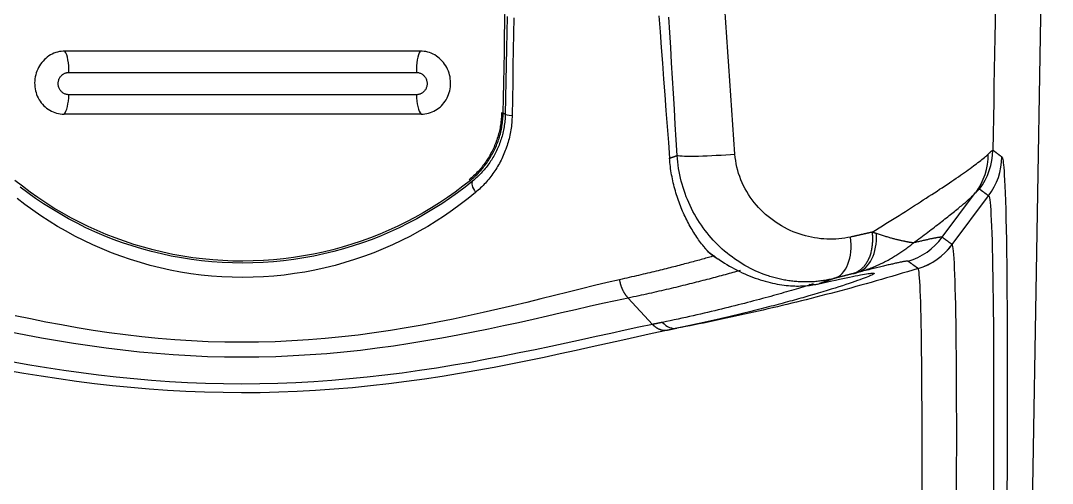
# Model space of a CAD drawing. Extents: x 0 to 395, y 0 to 289.
# Drawn here: x 109.69 to 132.83, y 71.08 to 81.46 of the extents above; entities that cross this region are included whole.
import ezdxf

# ---------------------------------------------------------------- set-up
doc = ezdxf.new("R2010")
doc.units = 0
doc.header["$LTSCALE"] = 10
doc.header["$MEASUREMENT"] = 0
doc.layers.add('1', color=7, linetype='CONTINUOUS')

msp = doc.modelspace()

# ---------------------------------------------------------------- linework, layer by layer
at = {"layer": '1'}
for p, q in [((132.023, 49.665), (132.835, 96.173)), ((118.654, 80.773), (110.685, 80.773)), ((110.772, 80.295), (118.568, 80.295)), ((118.568, 79.795), (110.771, 79.795)), ((118.675, 79.359), (110.664, 79.359)), ((130.364, 76.597), (131.114, 77.598)), ((130.588, 76.434), (131.405, 77.528)), ((123.867, 74.643), (123.32, 75.234))]:
    msp.add_line(p, q, dxfattribs=at)
for points in [[(120.515, 79.377), (120.521, 79.721), (120.528, 80.064), (120.534, 80.406), (120.541, 80.748), (120.547, 81.089), (120.554, 81.43), (120.56, 81.77)], [(125.714, 78.463), (125.692, 78.791), (125.669, 79.119), (125.646, 79.447), (125.623, 79.775), (125.6, 80.103), (125.577, 80.431), (125.554, 80.759), (125.531, 81.087), (125.509, 81.415), (125.486, 81.743)], [(131.555, 81.781), (131.549, 81.428), (131.543, 81.074), (131.537, 80.718), (131.531, 80.36), (131.525, 80.001), (131.519, 79.641), (131.513, 79.279), (131.507, 78.916), (131.501, 78.552)], [(120.603, 81.545), (120.596, 81.189), (120.589, 80.828), (120.582, 80.465), (120.575, 80.098), (120.568, 79.728), (120.561, 79.355)], [(120.754, 81.519), (120.748, 81.162), (120.742, 80.802), (120.735, 80.439), (120.729, 80.072), (120.722, 79.702), (120.715, 79.329)], [(124.007, 81.56), (124.034, 81.207), (124.06, 80.854), (124.087, 80.5), (124.113, 80.146), (124.14, 79.792), (124.167, 79.437), (124.193, 79.082), (124.22, 78.726), (124.247, 78.37)], [(124.416, 78.432), (124.396, 78.78), (124.375, 79.127), (124.355, 79.473), (124.334, 79.818), (124.314, 80.163), (124.293, 80.507), (124.273, 80.85), (124.252, 81.192), (124.232, 81.533)], [(110.685, 80.773), (110.642, 80.771), (110.6, 80.767), (110.559, 80.76), (110.518, 80.751), (110.477, 80.738), (110.437, 80.723), (110.398, 80.706), (110.36, 80.685), (110.323, 80.663), (110.288, 80.638), (110.254, 80.61), (110.222, 80.581), (110.192, 80.549), (110.164, 80.516), (110.138, 80.48), (110.113, 80.443), (110.091, 80.404), (110.072, 80.365), (110.055, 80.324), (110.04, 80.282), (110.028, 80.239), (110.018, 80.195), (110.011, 80.15), (110.006, 80.106), (110.004, 80.062), (110.005, 80.017), (110.009, 79.973), (110.015, 79.928), (110.023, 79.885), (110.035, 79.843), (110.048, 79.801), (110.064, 79.76), (110.083, 79.721), (110.104, 79.683), (110.127, 79.647), (110.152, 79.612), (110.179, 79.579), (110.209, 79.548), (110.24, 79.519), (110.272, 79.492), (110.306, 79.467), (110.342, 79.445), (110.379, 79.425), (110.418, 79.408), (110.457, 79.393), (110.497, 79.381), (110.538, 79.371), (110.579, 79.364), (110.622, 79.36), (110.664, 79.359)], [(118.675, 79.359), (118.718, 79.36), (118.76, 79.364), (118.801, 79.371), (118.842, 79.38), (118.882, 79.393), (118.921, 79.407), (118.96, 79.425), (118.997, 79.445), (119.032, 79.467), (119.067, 79.491), (119.1, 79.518), (119.131, 79.548), (119.16, 79.579), (119.187, 79.611), (119.212, 79.646), (119.235, 79.682), (119.256, 79.721), (119.275, 79.76), (119.291, 79.801), (119.305, 79.842), (119.316, 79.885), (119.325, 79.928), (119.331, 79.972), (119.334, 80.017), (119.335, 80.061), (119.333, 80.105), (119.329, 80.15), (119.322, 80.195), (119.312, 80.238), (119.3, 80.281), (119.285, 80.323), (119.268, 80.364), (119.248, 80.404), (119.226, 80.443), (119.202, 80.48), (119.176, 80.515), (119.148, 80.549), (119.117, 80.58), (119.085, 80.61), (119.052, 80.637), (119.017, 80.662), (118.98, 80.685), (118.942, 80.705), (118.903, 80.723), (118.863, 80.738), (118.823, 80.75), (118.781, 80.76), (118.74, 80.767), (118.697, 80.771), (118.654, 80.773)], [(110.771, 79.795), (110.754, 79.795), (110.738, 79.797), (110.722, 79.8), (110.706, 79.804), (110.691, 79.809), (110.676, 79.815), (110.661, 79.823), (110.647, 79.831), (110.633, 79.84), (110.62, 79.85), (110.608, 79.861), (110.596, 79.873), (110.586, 79.886), (110.576, 79.899), (110.567, 79.913), (110.559, 79.928), (110.552, 79.943), (110.546, 79.959), (110.541, 79.975), (110.537, 79.991), (110.534, 80.007), (110.532, 80.024), (110.531, 80.041), (110.532, 80.058), (110.533, 80.075), (110.536, 80.092), (110.539, 80.108), (110.544, 80.124), (110.549, 80.14), (110.556, 80.154), (110.563, 80.169), (110.571, 80.182), (110.579, 80.194), (110.588, 80.206), (110.597, 80.217), (110.607, 80.226), (110.616, 80.235), (110.626, 80.244), (110.636, 80.251), (110.647, 80.258), (110.657, 80.265), (110.668, 80.27), (110.679, 80.276), (110.691, 80.28), (110.703, 80.284), (110.716, 80.288), (110.729, 80.291), (110.743, 80.293), (110.757, 80.294), (110.772, 80.295)], [(118.568, 80.295), (118.585, 80.294), (118.601, 80.292), (118.617, 80.289), (118.633, 80.285), (118.648, 80.28), (118.663, 80.274), (118.678, 80.267), (118.692, 80.259), (118.705, 80.25), (118.718, 80.239), (118.731, 80.228), (118.742, 80.217), (118.753, 80.204), (118.763, 80.191), (118.772, 80.177), (118.78, 80.162), (118.787, 80.147), (118.793, 80.131), (118.798, 80.115), (118.802, 80.099), (118.805, 80.082), (118.807, 80.065), (118.808, 80.048), (118.808, 80.031), (118.806, 80.014), (118.804, 79.998), (118.8, 79.981), (118.796, 79.965), (118.79, 79.949), (118.784, 79.935), (118.777, 79.921), (118.769, 79.907), (118.76, 79.895), (118.752, 79.883), (118.742, 79.873), (118.733, 79.863), (118.723, 79.854), (118.714, 79.846), (118.704, 79.838), (118.693, 79.831), (118.683, 79.825), (118.672, 79.819), (118.661, 79.814), (118.649, 79.809), (118.637, 79.805), (118.624, 79.802), (118.611, 79.799), (118.597, 79.797), (118.583, 79.795), (118.568, 79.795)], [(120.48, 79.394), (120.479, 79.36), (120.477, 79.325), (120.475, 79.29), (120.473, 79.256), (120.469, 79.221), (120.465, 79.187), (120.461, 79.152), (120.456, 79.118), (120.45, 79.084), (120.444, 79.05), (120.437, 79.016), (120.43, 78.982), (120.421, 78.948), (120.413, 78.915), (120.404, 78.881), (120.394, 78.848), (120.383, 78.815), (120.373, 78.782), (120.361, 78.749), (120.349, 78.717), (120.336, 78.684), (120.323, 78.652), (120.309, 78.621), (120.295, 78.589), (120.28, 78.558), (120.265, 78.527), (120.249, 78.496), (120.233, 78.465), (120.216, 78.435), (120.198, 78.405), (120.18, 78.375), (120.162, 78.346), (120.143, 78.317), (120.123, 78.289), (120.103, 78.26), (120.082, 78.232), (120.062, 78.205), (120.04, 78.177), (120.018, 78.151), (119.996, 78.124), (119.973, 78.098), (119.95, 78.072), (119.926, 78.047), (119.902, 78.022), (119.877, 77.998), (119.852, 77.974), (119.827, 77.95), (119.801, 77.927), (119.775, 77.905), (119.748, 77.882)], [(119.778, 77.872), (119.804, 77.894), (119.829, 77.915), (119.854, 77.938), (119.879, 77.96), (119.904, 77.983), (119.928, 78.007), (119.951, 78.031), (119.974, 78.055), (119.997, 78.08), (120.019, 78.105), (120.041, 78.13), (120.063, 78.156), (120.084, 78.182), (120.105, 78.209), (120.125, 78.236), (120.145, 78.263), (120.165, 78.291), (120.184, 78.319), (120.203, 78.348), (120.221, 78.377), (120.239, 78.407), (120.256, 78.437), (120.273, 78.467), (120.289, 78.497), (120.305, 78.528), (120.32, 78.559), (120.335, 78.59), (120.349, 78.621), (120.362, 78.653), (120.375, 78.685), (120.388, 78.717), (120.4, 78.75), (120.411, 78.783), (120.422, 78.816), (120.432, 78.849), (120.442, 78.883), (120.451, 78.917), (120.46, 78.951), (120.468, 78.986), (120.475, 79.02), (120.482, 79.056), (120.488, 79.091), (120.494, 79.126), (120.499, 79.162), (120.503, 79.198), (120.507, 79.233), (120.51, 79.269), (120.512, 79.305), (120.514, 79.341), (120.515, 79.377)], [(120.561, 79.355), (120.56, 79.319), (120.558, 79.284), (120.556, 79.248), (120.553, 79.212), (120.549, 79.177), (120.545, 79.142), (120.54, 79.106), (120.535, 79.071), (120.529, 79.036), (120.522, 79.001), (120.515, 78.967), (120.507, 78.932), (120.498, 78.898), (120.489, 78.864), (120.479, 78.831), (120.469, 78.797), (120.458, 78.764), (120.447, 78.731), (120.435, 78.698), (120.422, 78.666), (120.409, 78.634), (120.396, 78.602), (120.382, 78.57), (120.367, 78.539), (120.352, 78.508), (120.336, 78.478), (120.32, 78.447), (120.303, 78.418), (120.286, 78.388), (120.269, 78.359), (120.251, 78.33), (120.232, 78.301), (120.213, 78.273), (120.194, 78.245), (120.174, 78.218), (120.154, 78.191), (120.133, 78.164), (120.112, 78.138), (120.09, 78.112), (120.068, 78.087), (120.046, 78.062), (120.023, 78.037), (120, 78.013), (119.976, 77.989), (119.953, 77.966), (119.928, 77.943), (119.904, 77.92), (119.879, 77.898), (119.853, 77.876), (119.828, 77.855)], [(120.715, 79.329), (120.714, 79.288), (120.712, 79.247), (120.71, 79.207), (120.707, 79.166), (120.703, 79.125), (120.698, 79.085), (120.693, 79.045), (120.687, 79.005), (120.68, 78.965), (120.673, 78.925), (120.665, 78.885), (120.656, 78.846), (120.646, 78.807), (120.636, 78.768), (120.626, 78.729), (120.614, 78.691), (120.602, 78.653), (120.59, 78.615), (120.577, 78.577), (120.563, 78.54), (120.548, 78.503), (120.533, 78.467), (120.517, 78.43), (120.501, 78.395), (120.484, 78.359), (120.466, 78.324), (120.448, 78.289), (120.43, 78.255), (120.41, 78.221), (120.391, 78.187), (120.37, 78.154), (120.35, 78.121), (120.328, 78.088), (120.307, 78.056), (120.284, 78.024), (120.262, 77.993), (120.239, 77.962), (120.215, 77.932), (120.191, 77.901), (120.166, 77.872), (120.141, 77.843), (120.115, 77.814), (120.089, 77.786), (120.063, 77.758), (120.036, 77.731), (120.008, 77.705), (119.981, 77.679), (119.952, 77.653), (119.924, 77.628), (119.895, 77.603)], [(120.561, 79.355), (120.56, 79.356), (120.559, 79.356), (120.558, 79.356), (120.557, 79.357), (120.556, 79.357), (120.556, 79.358), (120.555, 79.358), (120.554, 79.359), (120.553, 79.359), (120.552, 79.359), (120.551, 79.36), (120.55, 79.36), (120.549, 79.361), (120.548, 79.361), (120.547, 79.362), (120.547, 79.362), (120.546, 79.362), (120.545, 79.363), (120.544, 79.363), (120.543, 79.364), (120.542, 79.364), (120.541, 79.365), (120.54, 79.365), (120.539, 79.366), (120.538, 79.366), (120.537, 79.366), (120.536, 79.367), (120.536, 79.367), (120.535, 79.368), (120.534, 79.368), (120.533, 79.369), (120.532, 79.369), (120.531, 79.37), (120.53, 79.37), (120.529, 79.37), (120.528, 79.371), (120.527, 79.371), (120.526, 79.372), (120.525, 79.372), (120.524, 79.373), (120.523, 79.373), (120.522, 79.374), (120.521, 79.374), (120.52, 79.375), (120.519, 79.375), (120.518, 79.376), (120.517, 79.376), (120.517, 79.376), (120.516, 79.377), (120.515, 79.377)], [(128.307, 76.602), (128.243, 76.589), (128.178, 76.578), (128.112, 76.569), (128.045, 76.562), (127.978, 76.557), (127.911, 76.555), (127.843, 76.554), (127.775, 76.556), (127.706, 76.56), (127.638, 76.566), (127.569, 76.575), (127.5, 76.585), (127.431, 76.598), (127.362, 76.613), (127.294, 76.631), (127.225, 76.651), (127.157, 76.673), (127.09, 76.697), (127.023, 76.723), (126.956, 76.752), (126.891, 76.783), (126.826, 76.816), (126.762, 76.852), (126.699, 76.889), (126.637, 76.929), (126.577, 76.971), (126.517, 77.015), (126.459, 77.061), (126.403, 77.109), (126.348, 77.159), (126.295, 77.211), (126.244, 77.264), (126.194, 77.32), (126.147, 77.377), (126.101, 77.436), (126.058, 77.496), (126.017, 77.558), (125.978, 77.621), (125.941, 77.686), (125.907, 77.752), (125.876, 77.819), (125.847, 77.888), (125.821, 77.957), (125.797, 78.027), (125.776, 78.098), (125.758, 78.17), (125.743, 78.243), (125.731, 78.316), (125.721, 78.389), (125.714, 78.463)], [(128.791, 76.712), (128.869, 76.76), (128.947, 76.808), (129.024, 76.856), (129.1, 76.903), (129.175, 76.95), (129.249, 76.996), (129.323, 77.042), (129.395, 77.087), (129.467, 77.133), (129.537, 77.177), (129.607, 77.221), (129.676, 77.265), (129.743, 77.308), (129.81, 77.351), (129.876, 77.393), (129.94, 77.435), (130.004, 77.476), (130.066, 77.516), (130.128, 77.556), (130.188, 77.596), (130.247, 77.635), (130.305, 77.673), (130.362, 77.71), (130.418, 77.747), (130.472, 77.784), (130.525, 77.82), (130.577, 77.855), (130.628, 77.889), (130.678, 77.923), (130.726, 77.956), (130.773, 77.988), (130.818, 78.02), (130.862, 78.051), (130.905, 78.082), (130.947, 78.111), (130.987, 78.14), (131.026, 78.168), (131.063, 78.196), (131.099, 78.222), (131.133, 78.248), (131.166, 78.273), (131.198, 78.298), (131.228, 78.321), (131.256, 78.344), (131.283, 78.366), (131.309, 78.387), (131.333, 78.408), (131.355, 78.427), (131.376, 78.446), (131.396, 78.464)], [(131.396, 78.464), (131.399, 78.467), (131.403, 78.471), (131.407, 78.474), (131.41, 78.478), (131.414, 78.481), (131.417, 78.484), (131.42, 78.487), (131.424, 78.49), (131.427, 78.493), (131.43, 78.496), (131.433, 78.499), (131.436, 78.502), (131.439, 78.505), (131.442, 78.507), (131.445, 78.51), (131.447, 78.512), (131.45, 78.515), (131.453, 78.517), (131.455, 78.519), (131.458, 78.521), (131.46, 78.523), (131.463, 78.525), (131.465, 78.527), (131.467, 78.529), (131.469, 78.531), (131.471, 78.533), (131.473, 78.534), (131.475, 78.536), (131.477, 78.538), (131.479, 78.539), (131.481, 78.54), (131.482, 78.542), (131.484, 78.543), (131.485, 78.544), (131.487, 78.545), (131.488, 78.546), (131.49, 78.547), (131.491, 78.548), (131.492, 78.549), (131.493, 78.549), (131.494, 78.55), (131.495, 78.55), (131.496, 78.551), (131.497, 78.551), (131.498, 78.552), (131.499, 78.552), (131.499, 78.552), (131.5, 78.552), (131.5, 78.552), (131.501, 78.552)], [(131.501, 78.552), (131.505, 78.549), (131.51, 78.545), (131.514, 78.542), (131.518, 78.539), (131.522, 78.536), (131.527, 78.533), (131.531, 78.529), (131.535, 78.526), (131.539, 78.523), (131.543, 78.52), (131.548, 78.517), (131.552, 78.514), (131.556, 78.51), (131.56, 78.507), (131.564, 78.504), (131.568, 78.501), (131.573, 78.498), (131.577, 78.495), (131.581, 78.492), (131.585, 78.489), (131.589, 78.485), (131.593, 78.482), (131.597, 78.479), (131.601, 78.476), (131.605, 78.473), (131.609, 78.47), (131.613, 78.467), (131.617, 78.464), (131.621, 78.461), (131.625, 78.458), (131.629, 78.455), (131.633, 78.452), (131.637, 78.449), (131.641, 78.446), (131.645, 78.443), (131.649, 78.44), (131.653, 78.437), (131.657, 78.434), (131.661, 78.431), (131.665, 78.428), (131.669, 78.425), (131.672, 78.423), (131.676, 78.42), (131.68, 78.417), (131.684, 78.414), (131.688, 78.411), (131.692, 78.408), (131.695, 78.405), (131.699, 78.402), (131.703, 78.4)], [(124.247, 78.37), (124.25, 78.372), (124.253, 78.373), (124.257, 78.374), (124.26, 78.375), (124.264, 78.377), (124.267, 78.378), (124.27, 78.379), (124.274, 78.38), (124.277, 78.382), (124.281, 78.383), (124.284, 78.384), (124.287, 78.385), (124.291, 78.386), (124.294, 78.388), (124.298, 78.389), (124.301, 78.39), (124.304, 78.391), (124.308, 78.393), (124.311, 78.394), (124.315, 78.395), (124.318, 78.396), (124.321, 78.398), (124.325, 78.399), (124.328, 78.4), (124.332, 78.401), (124.335, 78.402), (124.338, 78.404), (124.342, 78.405), (124.345, 78.406), (124.349, 78.407), (124.352, 78.409), (124.355, 78.41), (124.359, 78.411), (124.362, 78.412), (124.366, 78.414), (124.369, 78.415), (124.372, 78.416), (124.376, 78.417), (124.379, 78.419), (124.382, 78.42), (124.386, 78.421), (124.389, 78.422), (124.393, 78.423), (124.396, 78.425), (124.399, 78.426), (124.403, 78.427), (124.406, 78.428), (124.41, 78.43), (124.413, 78.431), (124.416, 78.432)], [(125.013, 76.389), (124.99, 76.418), (124.967, 76.448), (124.945, 76.478), (124.922, 76.509), (124.9, 76.54), (124.878, 76.571), (124.856, 76.603), (124.835, 76.636), (124.814, 76.668), (124.792, 76.702), (124.771, 76.736), (124.751, 76.77), (124.73, 76.805), (124.71, 76.84), (124.69, 76.876), (124.67, 76.912), (124.651, 76.949), (124.632, 76.986), (124.613, 77.024), (124.594, 77.063), (124.576, 77.102), (124.558, 77.141), (124.541, 77.181), (124.524, 77.221), (124.507, 77.261), (124.491, 77.302), (124.475, 77.343), (124.46, 77.384), (124.445, 77.426), (124.43, 77.468), (124.416, 77.51), (124.403, 77.553), (124.39, 77.595), (124.377, 77.639), (124.365, 77.682), (124.353, 77.726), (124.342, 77.771), (124.331, 77.815), (124.321, 77.86), (124.312, 77.906), (124.302, 77.952), (124.294, 77.998), (124.286, 78.044), (124.279, 78.09), (124.272, 78.137), (124.265, 78.183), (124.26, 78.23), (124.255, 78.277), (124.25, 78.323), (124.247, 78.37)], [(126.437, 75.741), (126.373, 75.763), (126.309, 75.787), (126.246, 75.813), (126.184, 75.84), (126.122, 75.869), (126.06, 75.9), (125.999, 75.932), (125.939, 75.965), (125.879, 76.001), (125.82, 76.037), (125.762, 76.075), (125.705, 76.115), (125.648, 76.156), (125.592, 76.198), (125.537, 76.242), (125.483, 76.288), (125.43, 76.334), (125.378, 76.382), (125.327, 76.431), (125.277, 76.482), (125.228, 76.534), (125.18, 76.587), (125.134, 76.641), (125.088, 76.697), (125.044, 76.753), (125.001, 76.811), (124.96, 76.87), (124.92, 76.929), (124.881, 76.99), (124.843, 77.052), (124.807, 77.115), (124.773, 77.178), (124.739, 77.243), (124.708, 77.308), (124.677, 77.374), (124.649, 77.441), (124.622, 77.508), (124.596, 77.577), (124.572, 77.645), (124.55, 77.715), (124.529, 77.785), (124.51, 77.855), (124.492, 77.926), (124.476, 77.998), (124.462, 78.069), (124.45, 78.141), (124.439, 78.214), (124.43, 78.286), (124.422, 78.359), (124.416, 78.432)], [(131.703, 78.4), (131.708, 78.393), (131.713, 78.381), (131.718, 78.364), (131.723, 78.34), (131.729, 78.31), (131.734, 78.27), (131.739, 78.22), (131.745, 78.159), (131.751, 78.083), (131.757, 77.991), (131.764, 77.879), (131.77, 77.746), (131.776, 77.592), (131.782, 77.416), (131.788, 77.221), (131.793, 77.009), (131.798, 76.78), (131.803, 76.533), (131.807, 76.268), (131.811, 75.984), (131.814, 75.682), (131.817, 75.363), (131.819, 75.028), (131.821, 74.678), (131.822, 74.313), (131.823, 73.934), (131.824, 73.541), (131.824, 73.134), (131.823, 72.713), (131.822, 72.279), (131.821, 71.833), (131.819, 71.375), (131.816, 70.906)], [(119.778, 77.872), (119.61, 77.74), (119.44, 77.612), (119.266, 77.489), (119.088, 77.371), (118.907, 77.257), (118.723, 77.147), (118.535, 77.042), (118.343, 76.941), (118.148, 76.845), (117.948, 76.754), (117.745, 76.667), (117.538, 76.586), (117.329, 76.51), (117.118, 76.44), (116.906, 76.376), (116.691, 76.318), (116.474, 76.265), (116.256, 76.219), (116.036, 76.178), (115.814, 76.143), (115.59, 76.114), (115.363, 76.092), (115.135, 76.075), (114.906, 76.066), (114.678, 76.062), (114.45, 76.065), (114.224, 76.074), (113.998, 76.09), (113.773, 76.112), (113.549, 76.14), (113.326, 76.174), (113.104, 76.215), (112.882, 76.261), (112.662, 76.314), (112.445, 76.373), (112.23, 76.437), (112.019, 76.507), (111.811, 76.582), (111.606, 76.663), (111.404, 76.748), (111.205, 76.839), (111.008, 76.935), (110.815, 77.036), (110.624, 77.143), (110.437, 77.253), (110.255, 77.369), (110.076, 77.488), (109.901, 77.612), (109.73, 77.74), (109.562, 77.872)], [(119.828, 77.855), (119.661, 77.722), (119.489, 77.593), (119.314, 77.469), (119.135, 77.348), (118.953, 77.232), (118.766, 77.12), (118.576, 77.013), (118.382, 76.911), (118.184, 76.813), (117.983, 76.721), (117.779, 76.633), (117.572, 76.551), (117.361, 76.475), (117.148, 76.403), (116.932, 76.338), (116.713, 76.278), (116.492, 76.224), (116.269, 76.176), (116.044, 76.135), (115.818, 76.099), (115.59, 76.07), (115.361, 76.048), (115.131, 76.031), (114.9, 76.022), (114.67, 76.018), (114.439, 76.022), (114.209, 76.031), (113.979, 76.048), (113.75, 76.07), (113.522, 76.099), (113.295, 76.135), (113.07, 76.176), (112.847, 76.224), (112.626, 76.278), (112.408, 76.338), (112.192, 76.403), (111.978, 76.475), (111.768, 76.551), (111.56, 76.633), (111.356, 76.721), (111.155, 76.813), (110.958, 76.911), (110.764, 77.013), (110.574, 77.12), (110.387, 77.232), (110.204, 77.348), (110.025, 77.469), (109.85, 77.593), (109.679, 77.722)], [(119.895, 77.603), (119.726, 77.466), (119.553, 77.332), (119.376, 77.203), (119.195, 77.078), (119.01, 76.958), (118.822, 76.842), (118.629, 76.731), (118.433, 76.625), (118.233, 76.524), (118.03, 76.428), (117.823, 76.337), (117.613, 76.252), (117.4, 76.172), (117.183, 76.098), (116.964, 76.03), (116.743, 75.967), (116.519, 75.911), (116.293, 75.862), (116.064, 75.818), (115.835, 75.782), (115.603, 75.751), (115.371, 75.728), (115.138, 75.711), (114.904, 75.701), (114.67, 75.697), (114.436, 75.701), (114.202, 75.711), (113.968, 75.728), (113.736, 75.751), (113.505, 75.781), (113.275, 75.818), (113.047, 75.862), (112.821, 75.911), (112.597, 75.968), (112.375, 76.03), (112.156, 76.098), (111.94, 76.172), (111.727, 76.252), (111.517, 76.337), (111.31, 76.428), (111.106, 76.524), (110.906, 76.625), (110.71, 76.731), (110.518, 76.842), (110.329, 76.958), (110.144, 77.078), (109.963, 77.203), (109.786, 77.332), (109.614, 77.466)], [(129.717, 76.472), (129.758, 76.503), (129.8, 76.534), (129.841, 76.564), (129.881, 76.594), (129.921, 76.624), (129.961, 76.654), (130, 76.683), (130.038, 76.712), (130.076, 76.74), (130.113, 76.769), (130.15, 76.797), (130.187, 76.824), (130.223, 76.852), (130.258, 76.879), (130.293, 76.906), (130.327, 76.932), (130.36, 76.958), (130.394, 76.984), (130.426, 77.009), (130.458, 77.034), (130.489, 77.059), (130.52, 77.083), (130.55, 77.107), (130.58, 77.13), (130.609, 77.153), (130.637, 77.176), (130.664, 77.198), (130.691, 77.22), (130.718, 77.242), (130.744, 77.263), (130.769, 77.284), (130.793, 77.304), (130.817, 77.324), (130.84, 77.344), (130.862, 77.363), (130.884, 77.381), (130.905, 77.4), (130.925, 77.418), (130.945, 77.435), (130.964, 77.452), (130.982, 77.469), (131, 77.485), (131.017, 77.5), (131.033, 77.516), (131.048, 77.531), (131.063, 77.545), (131.077, 77.559), (131.09, 77.572), (131.103, 77.585), (131.114, 77.598)], [(131.114, 77.598), (131.118, 77.601), (131.121, 77.605), (131.124, 77.608), (131.127, 77.611), (131.129, 77.614), (131.132, 77.617), (131.135, 77.62), (131.138, 77.623), (131.14, 77.626), (131.143, 77.629), (131.146, 77.632), (131.148, 77.634), (131.15, 77.637), (131.153, 77.639), (131.155, 77.642), (131.157, 77.644), (131.16, 77.646), (131.162, 77.649), (131.164, 77.651), (131.166, 77.653), (131.168, 77.655), (131.17, 77.657), (131.172, 77.658), (131.174, 77.66), (131.175, 77.662), (131.177, 77.663), (131.179, 77.665), (131.18, 77.666), (131.182, 77.668), (131.183, 77.669), (131.185, 77.67), (131.186, 77.671), (131.188, 77.672), (131.189, 77.673), (131.19, 77.674), (131.191, 77.675), (131.192, 77.676), (131.193, 77.677), (131.194, 77.677), (131.195, 77.678), (131.196, 77.678), (131.197, 77.679), (131.198, 77.679), (131.199, 77.679), (131.199, 77.679), (131.2, 77.679), (131.2, 77.679), (131.201, 77.679), (131.201, 77.679), (131.202, 77.679)], [(131.202, 77.679), (131.206, 77.676), (131.21, 77.673), (131.215, 77.669), (131.219, 77.666), (131.223, 77.663), (131.227, 77.66), (131.232, 77.657), (131.236, 77.654), (131.24, 77.65), (131.244, 77.647), (131.249, 77.644), (131.253, 77.641), (131.257, 77.638), (131.261, 77.635), (131.265, 77.632), (131.27, 77.629), (131.274, 77.626), (131.278, 77.623), (131.282, 77.619), (131.286, 77.616), (131.29, 77.613), (131.294, 77.61), (131.298, 77.607), (131.303, 77.604), (131.307, 77.601), (131.311, 77.598), (131.315, 77.595), (131.319, 77.592), (131.323, 77.589), (131.327, 77.586), (131.331, 77.583), (131.335, 77.58), (131.339, 77.577), (131.343, 77.574), (131.347, 77.571), (131.351, 77.569), (131.355, 77.566), (131.359, 77.563), (131.363, 77.56), (131.366, 77.557), (131.37, 77.554), (131.374, 77.551), (131.378, 77.548), (131.382, 77.545), (131.386, 77.543), (131.39, 77.54), (131.394, 77.537), (131.397, 77.534), (131.401, 77.531), (131.405, 77.528)], [(131.405, 77.528), (131.414, 77.514), (131.422, 77.484), (131.43, 77.438), (131.437, 77.377), (131.444, 77.3), (131.451, 77.208), (131.458, 77.101), (131.464, 76.978), (131.47, 76.841), (131.476, 76.688), (131.481, 76.521), (131.486, 76.339), (131.491, 76.142), (131.495, 75.931), (131.499, 75.707), (131.502, 75.468), (131.506, 75.216), (131.508, 74.95), (131.511, 74.671), (131.513, 74.379), (131.515, 74.075), (131.516, 73.758), (131.517, 73.429), (131.517, 73.089), (131.517, 72.737), (131.517, 72.375), (131.517, 72.001), (131.516, 71.617), (131.514, 71.224), (131.513, 70.82)], [(128.791, 76.712), (128.782, 76.71), (128.773, 76.708), (128.764, 76.706), (128.755, 76.704), (128.745, 76.701), (128.736, 76.699), (128.727, 76.697), (128.718, 76.695), (128.709, 76.693), (128.7, 76.691), (128.69, 76.689), (128.681, 76.687), (128.672, 76.685), (128.663, 76.682), (128.653, 76.68), (128.644, 76.678), (128.634, 76.676), (128.625, 76.674), (128.615, 76.672), (128.606, 76.67), (128.596, 76.667), (128.587, 76.665), (128.577, 76.663), (128.568, 76.661), (128.558, 76.659), (128.548, 76.657), (128.539, 76.654), (128.529, 76.652), (128.519, 76.65), (128.509, 76.648), (128.499, 76.645), (128.49, 76.643), (128.48, 76.641), (128.47, 76.639), (128.46, 76.637), (128.45, 76.634), (128.44, 76.632), (128.43, 76.63), (128.42, 76.628), (128.41, 76.625), (128.4, 76.623), (128.389, 76.621), (128.379, 76.618), (128.369, 76.616), (128.359, 76.614), (128.349, 76.612), (128.338, 76.609), (128.328, 76.607), (128.318, 76.605), (128.307, 76.602)], [(128.791, 76.712), (128.793, 76.687), (128.795, 76.663), (128.797, 76.638), (128.798, 76.613), (128.799, 76.588), (128.799, 76.563), (128.799, 76.538), (128.799, 76.513), (128.798, 76.488), (128.796, 76.463), (128.794, 76.438), (128.792, 76.413), (128.788, 76.388), (128.785, 76.363), (128.781, 76.339), (128.776, 76.315), (128.771, 76.291), (128.765, 76.267), (128.759, 76.243), (128.753, 76.22), (128.745, 76.198), (128.738, 76.175), (128.729, 76.153), (128.721, 76.132), (128.712, 76.111), (128.702, 76.09), (128.692, 76.07), (128.681, 76.051), (128.67, 76.032), (128.659, 76.014), (128.647, 75.996), (128.635, 75.979), (128.623, 75.962), (128.61, 75.946), (128.596, 75.931), (128.583, 75.917), (128.569, 75.903), (128.555, 75.89), (128.541, 75.877), (128.526, 75.865), (128.511, 75.854), (128.496, 75.844), (128.481, 75.834), (128.466, 75.825), (128.45, 75.817), (128.435, 75.809), (128.419, 75.802), (128.403, 75.796), (128.387, 75.79), (128.372, 75.785)], [(128.886, 76.681), (128.884, 76.681), (128.882, 76.682), (128.88, 76.683), (128.879, 76.683), (128.877, 76.684), (128.875, 76.685), (128.873, 76.685), (128.871, 76.686), (128.869, 76.686), (128.867, 76.687), (128.865, 76.688), (128.864, 76.688), (128.862, 76.689), (128.86, 76.69), (128.858, 76.69), (128.856, 76.691), (128.854, 76.691), (128.852, 76.692), (128.85, 76.693), (128.848, 76.693), (128.846, 76.694), (128.845, 76.695), (128.843, 76.695), (128.841, 76.696), (128.839, 76.696), (128.837, 76.697), (128.835, 76.698), (128.833, 76.698), (128.831, 76.699), (128.829, 76.7), (128.827, 76.7), (128.825, 76.701), (128.824, 76.701), (128.822, 76.702), (128.82, 76.703), (128.818, 76.703), (128.816, 76.704), (128.814, 76.704), (128.812, 76.705), (128.81, 76.706), (128.808, 76.706), (128.806, 76.707), (128.804, 76.708), (128.802, 76.708), (128.8, 76.709), (128.798, 76.709), (128.796, 76.71), (128.794, 76.711), (128.793, 76.711), (128.791, 76.712)], [(129.717, 76.472), (129.707, 76.473), (129.697, 76.475), (129.687, 76.476), (129.676, 76.477), (129.665, 76.479), (129.654, 76.481), (129.643, 76.482), (129.631, 76.484), (129.619, 76.486), (129.607, 76.489), (129.595, 76.491), (129.582, 76.493), (129.569, 76.496), (129.555, 76.498), (129.542, 76.501), (129.528, 76.504), (129.514, 76.507), (129.499, 76.51), (129.484, 76.513), (129.469, 76.517), (129.454, 76.52), (129.438, 76.524), (129.422, 76.527), (129.406, 76.531), (129.39, 76.535), (129.373, 76.539), (129.356, 76.543), (129.338, 76.547), (129.321, 76.551), (129.303, 76.556), (129.285, 76.561), (129.266, 76.566), (129.247, 76.571), (129.228, 76.576), (129.209, 76.581), (129.19, 76.587), (129.17, 76.592), (129.15, 76.598), (129.129, 76.604), (129.109, 76.61), (129.088, 76.617), (129.066, 76.623), (129.045, 76.63), (129.023, 76.637), (129.001, 76.644), (128.979, 76.651), (128.956, 76.658), (128.933, 76.665), (128.91, 76.673), (128.887, 76.681)], [(125.013, 76.389), (125.014, 76.387), (125.016, 76.385), (125.018, 76.382), (125.02, 76.38), (125.022, 76.378), (125.023, 76.376), (125.025, 76.373), (125.027, 76.371), (125.029, 76.369), (125.031, 76.366), (125.033, 76.364), (125.035, 76.362), (125.037, 76.36), (125.038, 76.357), (125.04, 76.355), (125.042, 76.353), (125.044, 76.351), (125.046, 76.348), (125.048, 76.346), (125.05, 76.344), (125.052, 76.342), (125.054, 76.34), (125.055, 76.337), (125.057, 76.335), (125.059, 76.333), (125.061, 76.331), (125.063, 76.328), (125.065, 76.326), (125.067, 76.324), (125.069, 76.322), (125.071, 76.32), (125.073, 76.317), (125.075, 76.315), (125.077, 76.313), (125.079, 76.311), (125.081, 76.309), (125.083, 76.307), (125.085, 76.304), (125.087, 76.302), (125.089, 76.3), (125.091, 76.298), (125.093, 76.296), (125.095, 76.294), (125.097, 76.292), (125.099, 76.289), (125.101, 76.287), (125.103, 76.285), (125.105, 76.283), (125.107, 76.281), (125.109, 76.279)], [(128.443, 75.804), (128.474, 75.812), (128.504, 75.821), (128.535, 75.83), (128.565, 75.839), (128.595, 75.849), (128.624, 75.859), (128.654, 75.869), (128.683, 75.879), (128.712, 75.89), (128.741, 75.901), (128.769, 75.912), (128.798, 75.923), (128.826, 75.934), (128.854, 75.946), (128.882, 75.958), (128.909, 75.97), (128.937, 75.982), (128.964, 75.995), (128.991, 76.008), (129.017, 76.02), (129.044, 76.033), (129.07, 76.047), (129.096, 76.06), (129.122, 76.073), (129.148, 76.087), (129.173, 76.101), (129.198, 76.115), (129.223, 76.129), (129.248, 76.143), (129.272, 76.158), (129.297, 76.172), (129.321, 76.187), (129.344, 76.202), (129.368, 76.217), (129.392, 76.232), (129.415, 76.247), (129.438, 76.262), (129.46, 76.278), (129.483, 76.293), (129.505, 76.309), (129.527, 76.325), (129.549, 76.341), (129.571, 76.357), (129.592, 76.373), (129.614, 76.389), (129.635, 76.406), (129.656, 76.422), (129.676, 76.439), (129.696, 76.455), (129.717, 76.472)], [(130.364, 76.597), (130.363, 76.598), (130.361, 76.598), (130.359, 76.599), (130.356, 76.599), (130.352, 76.6), (130.349, 76.6), (130.344, 76.6), (130.339, 76.6), (130.334, 76.6), (130.328, 76.599), (130.322, 76.599), (130.316, 76.598), (130.308, 76.597), (130.301, 76.596), (130.293, 76.595), (130.284, 76.594), (130.275, 76.592), (130.265, 76.591), (130.255, 76.589), (130.245, 76.587), (130.234, 76.586), (130.222, 76.583), (130.21, 76.581), (130.198, 76.579), (130.185, 76.576), (130.172, 76.574), (130.158, 76.571), (130.144, 76.568), (130.129, 76.565), (130.114, 76.562), (130.098, 76.559), (130.082, 76.555), (130.066, 76.552), (130.049, 76.548), (130.031, 76.544), (130.014, 76.54), (129.995, 76.536), (129.976, 76.532), (129.957, 76.528), (129.938, 76.523), (129.917, 76.519), (129.897, 76.514), (129.876, 76.509), (129.854, 76.504), (129.833, 76.499), (129.81, 76.494), (129.787, 76.489), (129.764, 76.483), (129.741, 76.478), (129.717, 76.472)], [(130.588, 76.434), (130.584, 76.437), (130.58, 76.44), (130.575, 76.443), (130.571, 76.447), (130.567, 76.45), (130.563, 76.453), (130.558, 76.456), (130.554, 76.459), (130.55, 76.462), (130.546, 76.465), (130.541, 76.468), (130.537, 76.471), (130.533, 76.475), (130.528, 76.478), (130.524, 76.481), (130.519, 76.484), (130.515, 76.487), (130.511, 76.49), (130.506, 76.494), (130.502, 76.497), (130.497, 76.5), (130.493, 76.503), (130.489, 76.507), (130.484, 76.51), (130.48, 76.513), (130.475, 76.516), (130.471, 76.52), (130.466, 76.523), (130.462, 76.526), (130.457, 76.529), (130.453, 76.533), (130.448, 76.536), (130.444, 76.539), (130.439, 76.543), (130.434, 76.546), (130.43, 76.549), (130.425, 76.553), (130.421, 76.556), (130.416, 76.559), (130.411, 76.563), (130.407, 76.566), (130.402, 76.569), (130.397, 76.573), (130.393, 76.576), (130.388, 76.58), (130.383, 76.583), (130.379, 76.587), (130.374, 76.59), (130.369, 76.593), (130.364, 76.597)], [(130.686, 70.801), (130.687, 71.161), (130.687, 71.511), (130.688, 71.853), (130.688, 72.184), (130.688, 72.505), (130.687, 72.816), (130.686, 73.116), (130.685, 73.405), (130.683, 73.682), (130.681, 73.948), (130.678, 74.201), (130.676, 74.442), (130.673, 74.671), (130.669, 74.886), (130.666, 75.089), (130.662, 75.278), (130.657, 75.453), (130.652, 75.615), (130.647, 75.763), (130.642, 75.896), (130.637, 76.015), (130.631, 76.12), (130.624, 76.21), (130.618, 76.285), (130.611, 76.345), (130.603, 76.39), (130.596, 76.419), (130.588, 76.434)], [(130.588, 76.434), (130.588, 76.434), (130.588, 76.434), (130.588, 76.434), (130.588, 76.434), (130.588, 76.434), (130.588, 76.434), (130.588, 76.434), (130.588, 76.434), (130.588, 76.434), (130.588, 76.434), (130.588, 76.434), (130.588, 76.434), (130.588, 76.434), (130.588, 76.434), (130.588, 76.434), (130.588, 76.434), (130.588, 76.434), (130.588, 76.434), (130.588, 76.434), (130.588, 76.434), (130.588, 76.434), (130.588, 76.434), (130.588, 76.434), (130.588, 76.434), (130.588, 76.434), (130.588, 76.434), (130.588, 76.434), (130.588, 76.434), (130.588, 76.434), (130.588, 76.434), (130.588, 76.434), (130.588, 76.434), (130.588, 76.434), (130.588, 76.434), (130.588, 76.434), (130.588, 76.434), (130.588, 76.434), (130.588, 76.434), (130.588, 76.434), (130.588, 76.434), (130.588, 76.434), (130.588, 76.434), (130.588, 76.434), (130.588, 76.434), (130.588, 76.434), (130.588, 76.434), (130.588, 76.434), (130.588, 76.434), (130.588, 76.434), (130.588, 76.434)], [(125.247, 76.18), (125.216, 76.171), (125.184, 76.162), (125.153, 76.153), (125.121, 76.144), (125.088, 76.135), (125.055, 76.126), (125.022, 76.117), (124.988, 76.107), (124.953, 76.098), (124.919, 76.088), (124.884, 76.079), (124.848, 76.069), (124.812, 76.059), (124.775, 76.049), (124.738, 76.039), (124.701, 76.029), (124.663, 76.019), (124.625, 76.009), (124.586, 75.999), (124.546, 75.988), (124.506, 75.978), (124.466, 75.968), (124.425, 75.957), (124.384, 75.946), (124.342, 75.936), (124.3, 75.925), (124.257, 75.914), (124.214, 75.903), (124.17, 75.892), (124.126, 75.881), (124.081, 75.87), (124.036, 75.859), (123.99, 75.848), (123.943, 75.836), (123.896, 75.825), (123.849, 75.813), (123.801, 75.802), (123.752, 75.79), (123.703, 75.779), (123.654, 75.767), (123.604, 75.755), (123.553, 75.743), (123.502, 75.731), (123.45, 75.72), (123.397, 75.708), (123.344, 75.696), (123.291, 75.684), (123.237, 75.671), (123.182, 75.659), (123.127, 75.647)], [(125.109, 76.279), (125.113, 76.275), (125.117, 76.271), (125.121, 76.266), (125.125, 76.262), (125.129, 76.258), (125.133, 76.254), (125.137, 76.25), (125.141, 76.246), (125.146, 76.242), (125.15, 76.239), (125.155, 76.235), (125.159, 76.231), (125.164, 76.227), (125.168, 76.223), (125.173, 76.219), (125.177, 76.215), (125.182, 76.211), (125.187, 76.208), (125.192, 76.204), (125.197, 76.2), (125.201, 76.196), (125.206, 76.193), (125.211, 76.189), (125.216, 76.185), (125.221, 76.182), (125.227, 76.178), (125.232, 76.175), (125.237, 76.171), (125.242, 76.167), (125.247, 76.164), (125.253, 76.16), (125.258, 76.157), (125.264, 76.153), (125.269, 76.15), (125.275, 76.147), (125.28, 76.143), (125.286, 76.14), (125.291, 76.137), (125.297, 76.133), (125.303, 76.13), (125.309, 76.127), (125.315, 76.124), (125.32, 76.12), (125.326, 76.117), (125.332, 76.114), (125.338, 76.111), (125.344, 76.108), (125.35, 76.105), (125.357, 76.102), (125.363, 76.099)], [(125.109, 76.279), (125.159, 76.239), (125.21, 76.201), (125.263, 76.163), (125.315, 76.125), (125.369, 76.089), (125.424, 76.053), (125.479, 76.018), (125.535, 75.984), (125.591, 75.951), (125.648, 75.919), (125.705, 75.888), (125.762, 75.859), (125.82, 75.83), (125.878, 75.802), (125.936, 75.776), (125.994, 75.751), (126.052, 75.727), (126.11, 75.705), (126.167, 75.683), (126.225, 75.663), (126.282, 75.645), (126.338, 75.627), (126.394, 75.611), (126.449, 75.596), (126.504, 75.582), (126.558, 75.57), (126.612, 75.559), (126.664, 75.549), (126.716, 75.54), (126.767, 75.532), (126.817, 75.525), (126.866, 75.52), (126.914, 75.515), (126.962, 75.511), (127.008, 75.508), (127.054, 75.506), (127.098, 75.505), (127.142, 75.505), (127.185, 75.506), (127.226, 75.507), (127.267, 75.509), (127.307, 75.512), (127.347, 75.515), (127.385, 75.519), (127.422, 75.524), (127.459, 75.529), (127.494, 75.535), (127.529, 75.541), (127.563, 75.547), (127.596, 75.555)], [(129.597, 76.06), (129.594, 76.061), (129.591, 76.062), (129.586, 76.062), (129.58, 76.062), (129.573, 76.062), (129.565, 76.062), (129.556, 76.061), (129.547, 76.059), (129.536, 76.058), (129.524, 76.056), (129.511, 76.054), (129.498, 76.052), (129.483, 76.049), (129.468, 76.046), (129.452, 76.043), (129.435, 76.039), (129.417, 76.036), (129.398, 76.032), (129.379, 76.028), (129.359, 76.023), (129.338, 76.019), (129.317, 76.014), (129.295, 76.009), (129.272, 76.004), (129.249, 75.998), (129.225, 75.993), (129.201, 75.987), (129.176, 75.982), (129.151, 75.976), (129.125, 75.969), (129.098, 75.963), (129.071, 75.957), (129.043, 75.95), (129.014, 75.943), (128.985, 75.936), (128.955, 75.929), (128.923, 75.921), (128.892, 75.913), (128.859, 75.905), (128.825, 75.897), (128.791, 75.889), (128.756, 75.88), (128.72, 75.871), (128.683, 75.862), (128.645, 75.853), (128.607, 75.844), (128.567, 75.834), (128.527, 75.824), (128.485, 75.814), (128.443, 75.804)], [(129.824, 75.897), (129.819, 75.9), (129.815, 75.903), (129.811, 75.906), (129.807, 75.909), (129.802, 75.912), (129.798, 75.915), (129.794, 75.919), (129.789, 75.922), (129.785, 75.925), (129.781, 75.928), (129.776, 75.931), (129.772, 75.934), (129.767, 75.937), (129.763, 75.941), (129.759, 75.944), (129.754, 75.947), (129.75, 75.95), (129.745, 75.953), (129.741, 75.957), (129.736, 75.96), (129.732, 75.963), (129.727, 75.966), (129.723, 75.969), (129.718, 75.973), (129.714, 75.976), (129.709, 75.979), (129.705, 75.983), (129.7, 75.986), (129.696, 75.989), (129.691, 75.992), (129.686, 75.996), (129.682, 75.999), (129.677, 76.002), (129.672, 76.006), (129.668, 76.009), (129.663, 76.012), (129.658, 76.016), (129.654, 76.019), (129.649, 76.022), (129.644, 76.026), (129.64, 76.029), (129.635, 76.033), (129.63, 76.036), (129.626, 76.039), (129.621, 76.043), (129.616, 76.046), (129.611, 76.05), (129.606, 76.053), (129.602, 76.057), (129.597, 76.06)], [(125.829, 75.853), (125.789, 75.841), (125.748, 75.83), (125.707, 75.818), (125.666, 75.806), (125.624, 75.795), (125.581, 75.783), (125.539, 75.771), (125.495, 75.759), (125.452, 75.747), (125.407, 75.735), (125.363, 75.723), (125.318, 75.711), (125.273, 75.699), (125.227, 75.687), (125.181, 75.674), (125.134, 75.662), (125.087, 75.65), (125.04, 75.638), (124.992, 75.625), (124.944, 75.613), (124.895, 75.6), (124.846, 75.588), (124.797, 75.575), (124.747, 75.563), (124.697, 75.55), (124.646, 75.538), (124.595, 75.525), (124.544, 75.513), (124.492, 75.5), (124.44, 75.487), (124.388, 75.475), (124.335, 75.462), (124.281, 75.449), (124.228, 75.437), (124.174, 75.424), (124.119, 75.411), (124.065, 75.399), (124.009, 75.386), (123.954, 75.373), (123.898, 75.36), (123.842, 75.348), (123.785, 75.335), (123.728, 75.322), (123.671, 75.31), (123.613, 75.297), (123.555, 75.285), (123.497, 75.272), (123.438, 75.259), (123.379, 75.247), (123.32, 75.234)], [(129.824, 75.897), (129.705, 75.861), (129.586, 75.825), (129.468, 75.79), (129.35, 75.755), (129.233, 75.72), (129.116, 75.686), (129, 75.653), (128.884, 75.62), (128.769, 75.587), (128.654, 75.555), (128.54, 75.523), (128.426, 75.491), (128.313, 75.46), (128.2, 75.43), (128.087, 75.399), (127.975, 75.37), (127.864, 75.34), (127.753, 75.311), (127.642, 75.282), (127.532, 75.254), (127.422, 75.226), (127.313, 75.198), (127.204, 75.171), (127.096, 75.144), (126.988, 75.118), (126.88, 75.092), (126.773, 75.066), (126.666, 75.04), (126.56, 75.015), (126.454, 74.99), (126.349, 74.966), (126.244, 74.942), (126.139, 74.918), (126.035, 74.894), (125.931, 74.871), (125.827, 74.848), (125.724, 74.825), (125.621, 74.803), (125.518, 74.781), (125.416, 74.759), (125.314, 74.738), (125.213, 74.716), (125.111, 74.695), (125.011, 74.675), (124.91, 74.654), (124.81, 74.634), (124.71, 74.614), (124.61, 74.595), (124.511, 74.576), (124.412, 74.556)], [(127.936, 75.674), (127.908, 75.667), (127.879, 75.66), (127.85, 75.654), (127.821, 75.648), (127.791, 75.642), (127.762, 75.636), (127.733, 75.631), (127.703, 75.626), (127.674, 75.622), (127.644, 75.618), (127.614, 75.614), (127.585, 75.611), (127.555, 75.607), (127.525, 75.605), (127.495, 75.602), (127.465, 75.6), (127.435, 75.599), (127.405, 75.597), (127.375, 75.596), (127.345, 75.596), (127.315, 75.595), (127.285, 75.595), (127.254, 75.596), (127.224, 75.597), (127.194, 75.598), (127.163, 75.599), (127.133, 75.601), (127.103, 75.603), (127.072, 75.606), (127.042, 75.609), (127.011, 75.612), (126.981, 75.615), (126.95, 75.619), (126.92, 75.624), (126.889, 75.628), (126.859, 75.633), (126.829, 75.639), (126.798, 75.644), (126.768, 75.65), (126.738, 75.657), (126.707, 75.664), (126.677, 75.671), (126.647, 75.678), (126.617, 75.686), (126.586, 75.694), (126.556, 75.703), (126.526, 75.712), (126.496, 75.721), (126.467, 75.731), (126.437, 75.741)], [(127.596, 75.555), (127.696, 75.577), (127.792, 75.598), (127.885, 75.618), (127.973, 75.637), (128.057, 75.655), (128.136, 75.672), (128.212, 75.689), (128.283, 75.704), (128.35, 75.718), (128.413, 75.731), (128.472, 75.743), (128.527, 75.753), (128.577, 75.763), (128.623, 75.771), (128.664, 75.779), (128.701, 75.785), (128.734, 75.789), (128.762, 75.793), (128.786, 75.795), (128.806, 75.796), (128.821, 75.796), (128.832, 75.795), (128.838, 75.792), (128.84, 75.788), (128.837, 75.783), (128.83, 75.776), (128.819, 75.768), (128.803, 75.76), (128.783, 75.749), (128.758, 75.738), (128.729, 75.725), (128.696, 75.711), (128.658, 75.696), (128.616, 75.68), (128.569, 75.663), (128.519, 75.644), (128.464, 75.625), (128.404, 75.604), (128.341, 75.582), (128.273, 75.56), (128.201, 75.536), (128.125, 75.511), (128.045, 75.486), (127.961, 75.459), (127.873, 75.432), (127.781, 75.403), (127.684, 75.374), (127.584, 75.344), (127.48, 75.314), (127.372, 75.282)], [(128.372, 75.785), (128.363, 75.783), (128.355, 75.781), (128.347, 75.779), (128.339, 75.777), (128.331, 75.775), (128.323, 75.773), (128.315, 75.771), (128.306, 75.768), (128.298, 75.766), (128.29, 75.764), (128.281, 75.762), (128.273, 75.76), (128.265, 75.758), (128.256, 75.756), (128.248, 75.753), (128.24, 75.751), (128.231, 75.749), (128.223, 75.747), (128.214, 75.745), (128.205, 75.743), (128.197, 75.74), (128.188, 75.738), (128.18, 75.736), (128.171, 75.734), (128.162, 75.731), (128.154, 75.729), (128.145, 75.727), (128.136, 75.725), (128.127, 75.723), (128.119, 75.72), (128.11, 75.718), (128.101, 75.716), (128.092, 75.714), (128.083, 75.711), (128.074, 75.709), (128.065, 75.707), (128.056, 75.704), (128.047, 75.702), (128.038, 75.7), (128.029, 75.698), (128.02, 75.695), (128.011, 75.693), (128.001, 75.691), (127.992, 75.688), (127.983, 75.686), (127.974, 75.684), (127.964, 75.681), (127.955, 75.679), (127.946, 75.677), (127.936, 75.674)], [(128.372, 75.785), (128.373, 75.786), (128.374, 75.786), (128.376, 75.786), (128.377, 75.787), (128.379, 75.787), (128.38, 75.788), (128.382, 75.788), (128.383, 75.788), (128.385, 75.789), (128.386, 75.789), (128.388, 75.789), (128.389, 75.79), (128.391, 75.79), (128.392, 75.791), (128.394, 75.791), (128.395, 75.791), (128.396, 75.792), (128.398, 75.792), (128.399, 75.792), (128.401, 75.793), (128.402, 75.793), (128.404, 75.794), (128.405, 75.794), (128.407, 75.794), (128.408, 75.795), (128.409, 75.795), (128.411, 75.795), (128.412, 75.796), (128.414, 75.796), (128.415, 75.796), (128.417, 75.797), (128.418, 75.797), (128.419, 75.798), (128.421, 75.798), (128.422, 75.798), (128.424, 75.799), (128.425, 75.799), (128.426, 75.799), (128.428, 75.8), (128.429, 75.8), (128.431, 75.801), (128.432, 75.801), (128.433, 75.801), (128.435, 75.802), (128.436, 75.802), (128.438, 75.802), (128.439, 75.803), (128.44, 75.803), (128.442, 75.803), (128.443, 75.804)], [(129.913, 70.928), (129.914, 71.263), (129.914, 71.589), (129.914, 71.905), (129.913, 72.211), (129.913, 72.506), (129.912, 72.79), (129.91, 73.064), (129.909, 73.326), (129.907, 73.576), (129.905, 73.815), (129.902, 74.042), (129.9, 74.256), (129.897, 74.458), (129.893, 74.648), (129.89, 74.824), (129.886, 74.988), (129.882, 75.139), (129.877, 75.276), (129.872, 75.4), (129.867, 75.51), (129.862, 75.607), (129.856, 75.69), (129.85, 75.759), (129.844, 75.814), (129.837, 75.856), (129.831, 75.883), (129.824, 75.897)], [(129.824, 75.897), (129.824, 75.897), (129.824, 75.897), (129.824, 75.897), (129.824, 75.897), (129.824, 75.897), (129.824, 75.897), (129.824, 75.897), (129.824, 75.897), (129.824, 75.897), (129.824, 75.897), (129.824, 75.897), (129.824, 75.897), (129.824, 75.897), (129.824, 75.897), (129.824, 75.897), (129.824, 75.897), (129.824, 75.897), (129.824, 75.897), (129.824, 75.897), (129.824, 75.897), (129.824, 75.897), (129.824, 75.897), (129.824, 75.897), (129.824, 75.897), (129.824, 75.897), (129.824, 75.897), (129.824, 75.897), (129.824, 75.897), (129.824, 75.897), (129.824, 75.897), (129.824, 75.897), (129.824, 75.897), (129.824, 75.897), (129.824, 75.897), (129.824, 75.897), (129.824, 75.897), (129.824, 75.897), (129.824, 75.897), (129.824, 75.897), (129.824, 75.897), (129.824, 75.897), (129.824, 75.897), (129.824, 75.897), (129.824, 75.897), (129.824, 75.897), (129.824, 75.897), (129.824, 75.897), (129.824, 75.897), (129.824, 75.897), (129.824, 75.897)], [(123.127, 75.647), (122.848, 75.582), (122.562, 75.513), (122.27, 75.442), (121.972, 75.368), (121.668, 75.292), (121.358, 75.215), (121.043, 75.137), (120.723, 75.06), (120.397, 74.983), (120.066, 74.908), (119.73, 74.834), (119.39, 74.763), (119.044, 74.694), (118.695, 74.628), (118.341, 74.565), (117.984, 74.507), (117.623, 74.454), (117.259, 74.406), (116.892, 74.364), (116.522, 74.327), (116.15, 74.297), (115.776, 74.273), (115.401, 74.255), (115.025, 74.245), (114.648, 74.242), (114.272, 74.245), (113.896, 74.256), (113.521, 74.273), (113.147, 74.298), (112.775, 74.328), (112.406, 74.365), (112.039, 74.408), (111.675, 74.457), (111.314, 74.51), (110.957, 74.568), (110.604, 74.631), (110.255, 74.697), (109.91, 74.767), (109.57, 74.839)], [(123.32, 75.234), (123.314, 75.24), (123.309, 75.246), (123.303, 75.253), (123.298, 75.259), (123.293, 75.266), (123.287, 75.272), (123.282, 75.279), (123.277, 75.286), (123.271, 75.293), (123.266, 75.3), (123.261, 75.307), (123.256, 75.315), (123.251, 75.322), (123.246, 75.33), (123.242, 75.337), (123.237, 75.345), (123.232, 75.353), (123.227, 75.361), (123.223, 75.369), (123.218, 75.377), (123.214, 75.385), (123.21, 75.394), (123.205, 75.402), (123.201, 75.411), (123.197, 75.419), (123.193, 75.428), (123.189, 75.437), (123.186, 75.445), (123.182, 75.454), (123.178, 75.463), (123.175, 75.472), (123.171, 75.481), (123.168, 75.49), (123.165, 75.499), (123.162, 75.508), (123.159, 75.517), (123.156, 75.526), (123.153, 75.536), (123.15, 75.545), (123.148, 75.554), (123.145, 75.563), (123.143, 75.573), (123.14, 75.582), (123.138, 75.591), (123.136, 75.601), (123.134, 75.61), (123.132, 75.619), (123.13, 75.629), (123.129, 75.638), (123.127, 75.647)], [(127.466, 75.55), (127.422, 75.537), (127.377, 75.523), (127.331, 75.509), (127.284, 75.494), (127.236, 75.48), (127.186, 75.465), (127.136, 75.45), (127.085, 75.435), (127.033, 75.419), (126.98, 75.404), (126.926, 75.388), (126.87, 75.372), (126.814, 75.356), (126.757, 75.34), (126.699, 75.323), (126.64, 75.307), (126.58, 75.29), (126.519, 75.273), (126.457, 75.256), (126.394, 75.239), (126.33, 75.222), (126.265, 75.204), (126.199, 75.187), (126.132, 75.169), (126.065, 75.152), (125.996, 75.134), (125.926, 75.116), (125.856, 75.098), (125.785, 75.08), (125.712, 75.062), (125.639, 75.043), (125.565, 75.025), (125.49, 75.007), (125.414, 74.988), (125.338, 74.97), (125.26, 74.951), (125.182, 74.933), (125.102, 74.914), (125.022, 74.895), (124.941, 74.877), (124.859, 74.858), (124.777, 74.839), (124.693, 74.82), (124.609, 74.802), (124.524, 74.783), (124.438, 74.764), (124.351, 74.746), (124.264, 74.727), (124.176, 74.708), (124.086, 74.69)], [(127.936, 75.674), (127.93, 75.672), (127.923, 75.67), (127.916, 75.667), (127.91, 75.665), (127.903, 75.662), (127.896, 75.66), (127.89, 75.658), (127.883, 75.655), (127.876, 75.653), (127.87, 75.651), (127.863, 75.648), (127.856, 75.646), (127.85, 75.643), (127.843, 75.641), (127.836, 75.639), (127.829, 75.636), (127.823, 75.634), (127.816, 75.632), (127.809, 75.629), (127.802, 75.627), (127.796, 75.624), (127.789, 75.622), (127.782, 75.62), (127.775, 75.617), (127.768, 75.615), (127.762, 75.612), (127.755, 75.61), (127.748, 75.608), (127.741, 75.605), (127.734, 75.603), (127.727, 75.6), (127.721, 75.598), (127.714, 75.596), (127.707, 75.593), (127.7, 75.591), (127.693, 75.588), (127.686, 75.586), (127.679, 75.584), (127.672, 75.581), (127.666, 75.579), (127.659, 75.576), (127.652, 75.574), (127.645, 75.572), (127.638, 75.569), (127.631, 75.567), (127.624, 75.564), (127.617, 75.562), (127.61, 75.56), (127.603, 75.557), (127.596, 75.555)], [(123.32, 75.234), (123.034, 75.173), (122.741, 75.109), (122.442, 75.042), (122.137, 74.973), (121.826, 74.901), (121.509, 74.828), (121.186, 74.755), (120.858, 74.682), (120.525, 74.609), (120.186, 74.538), (119.842, 74.468), (119.494, 74.4), (119.141, 74.335), (118.783, 74.272), (118.422, 74.213), (118.056, 74.158), (117.687, 74.108), (117.315, 74.062), (116.939, 74.022), (116.562, 73.987), (116.182, 73.958), (115.8, 73.936), (115.417, 73.919), (115.033, 73.909), (114.648, 73.906), (114.264, 73.91), (113.88, 73.92), (113.497, 73.936), (113.115, 73.959), (112.735, 73.988), (112.357, 74.023), (111.982, 74.064), (111.61, 74.11), (111.242, 74.161), (110.877, 74.216), (110.515, 74.275), (110.158, 74.338), (109.806, 74.404), (109.458, 74.472)], [(127.372, 75.282), (127.327, 75.269), (127.282, 75.256), (127.235, 75.243), (127.189, 75.23), (127.141, 75.217), (127.093, 75.203), (127.045, 75.19), (126.995, 75.176), (126.946, 75.163), (126.895, 75.149), (126.844, 75.135), (126.792, 75.121), (126.74, 75.107), (126.687, 75.093), (126.634, 75.079), (126.58, 75.064), (126.525, 75.05), (126.47, 75.036), (126.414, 75.021), (126.358, 75.007), (126.301, 74.992), (126.243, 74.977), (126.185, 74.963), (126.126, 74.948), (126.067, 74.933), (126.007, 74.918), (125.947, 74.904), (125.886, 74.889), (125.825, 74.874), (125.763, 74.859), (125.7, 74.844), (125.637, 74.829), (125.574, 74.814), (125.509, 74.799), (125.445, 74.783), (125.38, 74.768), (125.314, 74.753), (125.248, 74.738), (125.181, 74.723), (125.113, 74.708), (125.046, 74.693), (124.977, 74.677), (124.908, 74.662), (124.839, 74.647), (124.769, 74.632), (124.699, 74.617), (124.628, 74.602), (124.557, 74.587), (124.485, 74.572), (124.412, 74.556)], [(123.867, 74.643), (123.561, 74.58), (123.248, 74.513), (122.928, 74.443), (122.601, 74.372), (122.268, 74.299), (121.929, 74.225), (121.584, 74.151), (121.233, 74.077), (120.876, 74.004), (120.515, 73.932), (120.149, 73.861), (119.778, 73.793), (119.402, 73.728), (119.022, 73.666), (118.638, 73.608), (118.25, 73.554), (117.859, 73.504), (117.464, 73.459), (117.067, 73.42), (116.668, 73.386), (116.266, 73.358), (115.863, 73.336), (115.458, 73.32), (115.053, 73.31), (114.647, 73.307), (114.241, 73.31), (113.835, 73.32), (113.431, 73.336), (113.028, 73.359), (112.626, 73.387), (112.227, 73.422), (111.83, 73.461), (111.436, 73.506), (111.045, 73.556), (110.657, 73.611), (110.273, 73.67), (109.894, 73.732), (109.519, 73.797)], [(124.086, 74.69), (124.082, 74.689), (124.078, 74.688), (124.073, 74.687), (124.069, 74.686), (124.065, 74.685), (124.06, 74.684), (124.056, 74.683), (124.052, 74.682), (124.047, 74.681), (124.043, 74.68), (124.038, 74.68), (124.034, 74.679), (124.03, 74.678), (124.025, 74.677), (124.021, 74.676), (124.017, 74.675), (124.012, 74.674), (124.008, 74.673), (124.003, 74.672), (123.999, 74.671), (123.995, 74.67), (123.99, 74.669), (123.986, 74.668), (123.981, 74.668), (123.977, 74.667), (123.973, 74.666), (123.968, 74.665), (123.964, 74.664), (123.96, 74.663), (123.955, 74.662), (123.951, 74.661), (123.946, 74.66), (123.942, 74.659), (123.938, 74.658), (123.933, 74.657), (123.929, 74.656), (123.924, 74.655), (123.92, 74.654), (123.916, 74.653), (123.911, 74.653), (123.907, 74.652), (123.902, 74.651), (123.898, 74.65), (123.894, 74.649), (123.889, 74.648), (123.885, 74.647), (123.88, 74.646), (123.876, 74.645), (123.872, 74.644), (123.867, 74.643)], [(124.18, 74.507), (124.173, 74.507), (124.167, 74.506), (124.161, 74.505), (124.155, 74.505), (124.149, 74.505), (124.142, 74.505), (124.136, 74.505), (124.13, 74.505), (124.123, 74.505), (124.117, 74.506), (124.111, 74.506), (124.104, 74.507), (124.098, 74.508), (124.091, 74.509), (124.085, 74.51), (124.078, 74.512), (124.072, 74.513), (124.065, 74.515), (124.059, 74.517), (124.052, 74.519), (124.046, 74.521), (124.039, 74.523), (124.033, 74.526), (124.026, 74.528), (124.02, 74.531), (124.013, 74.534), (124.007, 74.537), (124, 74.54), (123.994, 74.544), (123.987, 74.547), (123.981, 74.551), (123.974, 74.554), (123.968, 74.558), (123.962, 74.562), (123.956, 74.566), (123.949, 74.571), (123.943, 74.575), (123.937, 74.58), (123.931, 74.584), (123.925, 74.589), (123.919, 74.594), (123.913, 74.599), (123.907, 74.604), (123.901, 74.609), (123.895, 74.615), (123.89, 74.62), (123.884, 74.626), (123.878, 74.631), (123.873, 74.637), (123.867, 74.643)], [(124.412, 74.556), (124.408, 74.556), (124.403, 74.555), (124.399, 74.554), (124.394, 74.553), (124.389, 74.552), (124.385, 74.551), (124.38, 74.55), (124.375, 74.549), (124.371, 74.548), (124.366, 74.547), (124.361, 74.546), (124.357, 74.545), (124.352, 74.544), (124.347, 74.543), (124.343, 74.542), (124.338, 74.541), (124.334, 74.54), (124.329, 74.539), (124.324, 74.538), (124.32, 74.537), (124.315, 74.536), (124.31, 74.535), (124.306, 74.534), (124.301, 74.533), (124.296, 74.532), (124.292, 74.531), (124.287, 74.53), (124.282, 74.529), (124.278, 74.528), (124.273, 74.527), (124.268, 74.526), (124.264, 74.525), (124.259, 74.524), (124.254, 74.523), (124.25, 74.522), (124.245, 74.521), (124.24, 74.52), (124.236, 74.519), (124.231, 74.518), (124.226, 74.517), (124.222, 74.516), (124.217, 74.515), (124.212, 74.514), (124.208, 74.513), (124.203, 74.512), (124.198, 74.511), (124.194, 74.51), (124.189, 74.509), (124.184, 74.508), (124.18, 74.507)], [(124.18, 74.507), (123.859, 74.438), (123.531, 74.366), (123.197, 74.292), (122.856, 74.215), (122.508, 74.138), (122.155, 74.06), (121.796, 73.982), (121.432, 73.904), (121.063, 73.828), (120.688, 73.752), (120.309, 73.679), (119.925, 73.609), (119.537, 73.542), (119.145, 73.478), (118.749, 73.418), (118.349, 73.362), (117.946, 73.312), (117.54, 73.266), (117.132, 73.225), (116.721, 73.191), (116.308, 73.162), (115.894, 73.139), (115.479, 73.123), (115.063, 73.113), (114.646, 73.11), (114.23, 73.114), (113.813, 73.124), (113.398, 73.14), (112.984, 73.163), (112.572, 73.192), (112.161, 73.227), (111.753, 73.268), (111.348, 73.314), (110.945, 73.365), (110.546, 73.421), (110.15, 73.481), (109.758, 73.545), (109.371, 73.613)]]:
    msp.add_lwpolyline(points, dxfattribs=at)
for centre, major_axis, ratio, start_param, end_param in [((110.61, 80.33), (0, 0.5), 0.323931, 4.642576, 5.801855), ((118.729, 80.33), (0, 0.5), 0.323931, 0.481329, 1.640609), ((110.61, 79.83), (0, -0.5), 0.323029, 0.3417, 1.50098), ((118.729, 79.83), (0, -0.5), 0.32303, 4.782202, 5.941482), ((120.861, 79.35), (0.3, -0.006), 0.090219, 3.159118, 4.207746), ((125.396, 78.502), (-0.998, -0.059), 0.061054, 0.191937, 1.892165), ((129.914, 78.497), (-1.113, 1.006), 0.971762, 3.236011, 3.868168), ((130.001, 78.578), (0.904, 1.197), 0.999767, 4.716434, 5.341806), ((130.204, 78.426), (0.902, 1.198), 0.999767, 4.716406, 5.3403), ((120.019, 77.624), (0.19, -0.232), 0.37379, 3.160408, 4.502307), ((128.177, 76.767), (-0.25, 0.968), 0.689063, 3.165701, 4.447645), ((127.68, 76.641), (0.244, -0.97), 0.610349, 0.022034, 1.379609), ((129.164, 77.496), (-0.878, -1.216), 0.999759, 0.91827, 1.553349), ((129.387, 77.331), (-0.97, -1.145), 0.999763, 0.998688, 1.632106), ((129.387, 77.332), (-0.891, -1.206), 0.999764, 0.932292, 1.5657), ((127.446, 76.136), (-0.128, 0.586), 0.90841, 2.781597, 3.183349), ((124.3, 75.146), (0.122, -0.587), 0.679284, 5.449433, 6.259402)]:
    msp.add_ellipse(centre, major_axis=major_axis, ratio=ratio, start_param=start_param, end_param=end_param, dxfattribs=at)

doc.saveas('drawing.dxf')
